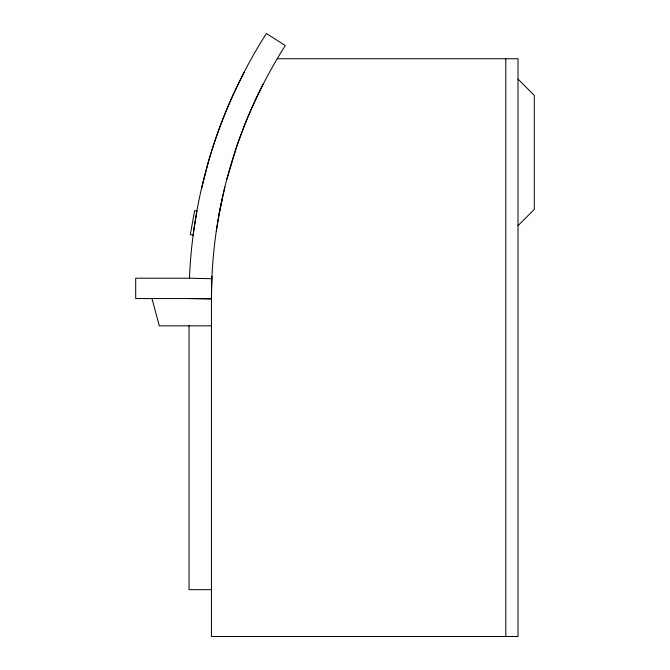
<?xml version="1.0" encoding="UTF-8"?>
<svg xmlns="http://www.w3.org/2000/svg" width="670" height="670" viewBox="0 0 670 670"><rect width="100%" height="100%" fill="white"/><g stroke="black" fill="none" stroke-linecap="round" stroke-linejoin="round"><path stroke-width="1" d="M263.134 84.16A470.373 470.373 0 0 0 211.427 298.56L135.7 298.56L135.7 278.201L189.518 278.201L189.585 275.244A492.768 492.768 0 0 1 266.392 33.5L285.269 45.543C269.399 70.635 255.823 97.142 244.743 124.687M211.955 276.308L211.427 298.56L211.427 636.5L518.019 636.5L518.019 58.742L277.288 58.742M216.309 231.083L219.835 210.045L224.877 187.014M219.015 214.944L222.231 198.948M201.528 188.756L208.772 160.498A336.96 229.919 -68.6 0 1 233.068 94.947L244.207 72.092M226.971 179.141L237.004 145.558L244.676 124.871M518.019 225.681L534.3 209.392L534.3 95.391L518.019 79.102M211.427 325.838L159.292 325.838L151.981 298.56M211.427 589.675L189.032 589.675L189.032 325.687M189.518 278.201L211.896 278.728M189.032 298.56L211.427 299.088M505.8 58.742L505.8 636.5M193.99 228.83L193.236 235.162L190.297 234.626L194.66 210.589L196.972 211.008L193.99 228.83"/></g></svg>
